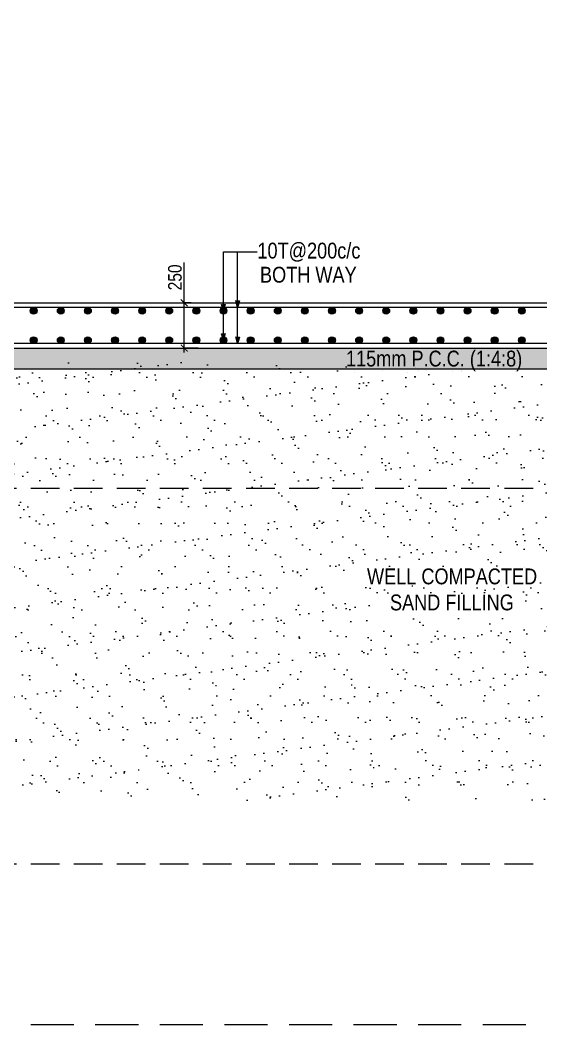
# Model space of a CAD drawing. Header units: millimetres. Extents: x 1112055 to 3390982, y -148532 to 766891.
# Drawn here: x 1807664 to 1819186, y 304644 to 326860 of the extents above; entities that cross this region are included whole.
import ezdxf

# ---------------------------------------------------------------- set-up
doc = ezdxf.new("R2010")
doc.units = ezdxf.units.MM
doc.header["$PDMODE"] = 35
doc.header["$PDSIZE"] = -25
doc.linetypes.add('Hidden', pattern=[9.525, 6.35, -3.175])
for name, color, linetype, lineweight in [('A_Levels', 150, 'Hidden', 13), ('B FOOTING', 49, 'Continuous', 20), ('B HATCH', 250, 'Continuous', 0), ('B P.C.C', 251, 'Continuous', 0), ('B STEEL', 34, 'Continuous', 15), ('B STEEL TEXT', 7, 'Continuous', 15), ('B-ST DIM', 250, 'Continuous', 18)]:
    doc.layers.add(name, color=color, linetype=linetype, lineweight=lineweight)
doc.styles.add('ARIAL', font='arial.ttf')
doc.styles.add('Q1', font='g13f12d.shx', dxfattribs={"width": 0.8})
doc.styles.add('SWINC', font='swissc.ttf')
doc.dimstyles.new('BH-STD', dxfattribs={"dimscale": 0, "dimtxt": 230, "dimasz": 125, "dimexe": 0, "dimexo": 100, "dimgap": 50, "dimtad": 1, "dimdec": 0, "dimzin": 1, "dimdsep": 46, "dimtxsty": 'Q1', "dimblk": 'ARCHTICK', "dimcen": 1, "dimdle": 100, "dimclrd": 250, "dimclre": 250, "dimclrt": 256, "dimadec": 0, "dimazin": 0, "dimtfac": 1, "dimtdec": 0, "dimtix": 1, "dimtofl": 0, "dimtmove": 0, "dimatfit": 2, "dimfxl": 1, "dimtolj": 1, "dimtzin": 0, "dimlwd": 9, "dimlwe": 9, "dimarcsym": 0})
doc.dimstyles.new('DIM 1', dxfattribs={"dimscale": 0, "dimtxt": 230, "dimasz": 150, "dimexe": 0.18, "dimexo": 0.0625, "dimgap": 0.5, "dimtad": 1, "dimdec": 0, "dimzin": 0, "dimdsep": 46, "dimtxsty": 'ARIAL', "dimblk": 'OBLIQUE', "dimcen": 6, "dimse1": 1, "dimse2": 1, "dimclrd": 256, "dimclrt": 256, "dimadec": 0, "dimazin": 2, "dimtfac": 0.75, "dimtdec": 0, "dimtix": 1, "dimtofl": 0, "dimtmove": 1, "dimatfit": 3, "dimldrblk": 'OPEN30', "dimfxl": 0.18, "dimfrac": 1, "dimtolj": 1, "dimtzin": 0, "dimlwd": -1, "dimarcsym": 0})

# ---------------------------------------------------------------- blocks, each defined once
blk = doc.blocks.new('_Oblique')
at = {"color": 0, "linetype": 'ByBlock', "lineweight": -2}
blk.add_line((-0.5, -0.5), (0.5, 0.5), dxfattribs=at)
blk = doc.blocks.new('_Open30')
at = {"color": 0, "linetype": 'ByBlock', "lineweight": -2}
for p, q in [((-1, 0.27), (0, 0)), ((0, 0), (-1, -0.27)), ((0, 0), (-1, 0))]:
    blk.add_line(p, q, dxfattribs=at)
blk = doc.blocks.new('_ArchTick')
at = {"color": 0, "linetype": 'ByBlock', "const_width": 0.15}
blk.add_lwpolyline([(-0.5, -0.5), (0.5, 0.5)], dxfattribs=at)
blk = doc.blocks.new('*D143')
at = {"layer": 'B-ST DIM', "color": 7, "lineweight": 9, "ltscale": 50, "transparency": 16777216}
for p, q in [((1811295, 320607), (1811295, 321500)), ((1811451, 320607), (1811295, 320607)), ((1811295, 319507), (1811295, 320607))]:
    blk.add_line(p, q, dxfattribs=at)
at = {"layer": 'B-ST DIM', "color": 7, "linetype": 'Hidden', "lineweight": 9, "ltscale": 50, "transparency": 16777216}
blk.add_line((1811607, 319607), (1811295, 319607), dxfattribs=at)
at = {"layer": 'Defpoints', "color": 0, "ltscale": 50, "transparency": 16777216}
for p in [(1811295, 320607), (1811551, 320607), (1811707, 319607)]:
    blk.add_point(p, dxfattribs=at)
at = {"layer": 'B-ST DIM', "color": 7, "lineweight": 9, "ltscale": 50, "transparency": 16777216, "xscale": 150, "yscale": 150, "zscale": 150}
for p, rotation in [((1811295, 320607), 90), ((1811295, 319607), 270)]:
    blk.add_blockref('_ArchTick', p, dxfattribs=dict(at, rotation=rotation))
at = {"layer": 'B-ST DIM', "color": 7, "ltscale": 50, "transparency": 16777216, "insert": (1811091, 321171), "char_height": 300, "attachment_point": 5, "rotation": 90, "style": 'SWINC'}
blk.add_mtext('\\A1;250', dxfattribs=at)

msp = doc.modelspace()

# ---------------------------------------------------------------- hatches: boundary and pattern name
at = {"layer": 'B HATCH', "lineweight": 0}
h = msp.add_hatch(dxfattribs=at)
h.set_pattern_fill('AR-CONC', color=250, scale=3, style=0)
h.set_pattern_definition([(50, (235297.67, -200439.16), (546.55401, -47.81726), [57.15, -628.65]), (355, (235297.67, -200439.16), (-105.73026, 573.17054), [45.72, -502.92175]), (100.451445, (235343.2, -200443.15), (440.82374, 525.35326), [48.57003, -534.27073]), (46.1842, (235297.7, -200286.76), (813.23712, -126.12698), [85.725, -942.975]), (96.63556, (235365.44, -200297.3), (712.2124, 742.27837), [72.85507, -801.40682]), (351.18415, (235297.7, -200286.8), (712.2124, 742.27837), [68.5799, -754.3792]), (21, (235373.87, -200324.86), (454.84317, -306.7956), [57.15, -628.65]), (326, (235373.87, -200324.86), (185.40609, 552.5639), [45.72, -502.92]), (71.451445, (235411.8, -200350.43), (640.24926, 245.7683), [48.57003, -534.26981]), (37.5, (235297.67, -200439.16), (9.26581, 253.665117), [0, -496.824, 0, -510.54, 0, -504.825]), (7.5, (235297.67, -200439.16), (200.458988, 300.541724), [0, -291.084, 0, -485.394, 0, -192.405]), (327.5, (235127.75, -200439.16), (406.771786, -17.186232), [0, -190.5, 0, -594.36, 0, -788.67]), (317.5, (235051.55, -200439.16), (444.387544, 76.27947), [0, -247.65, 0, -394.716, 0, -560.07])])
h.paths.add_polyline_path([(1802907.8, 319607.2), (1830784.8, 319607.2), (1830784.8, 319147.2), (1802907.8, 319147.2)])
h = msp.add_hatch(dxfattribs=at)
h.set_pattern_fill('AR-SAND', color=250, scale=15, style=0)
h.set_pattern_definition([(37.5, (159678.04, -211839.16), (-24.00047, 734.11986), [0, -579.12, 0, -647.7, 0, -619.125]), (7.5, (159678, -211839.2), (674.2849, 1075.23765), [0, -312.42, 0, -521.97, 0, -200.025]), (327.5, (159209.4, -211839.16), (1186.48856, 2.15578), [0, -190.5, 0, -685.8, 0, -895.35]), (317.5, (159209.4, -211839.2), (1145.3347, 334.394), [0, -95.25, 0, -449.58, 0, -514.35])])
h.paths.add_polyline_path([(1802907.8, 309607.2), (1830784.8, 309607.2), (1830784.8, 319347.2), (1802907.8, 319347.2)])
at = {"layer": 'B STEEL'}
h = msp.add_hatch(color=256, dxfattribs=at)
h.dxf.hatch_style = 1
edge = h.paths.add_edge_path()
edge.add_arc((1807964.1, 320432.2), 75, 0, 360)
h = msp.add_hatch(color=256, dxfattribs=at)
h.dxf.hatch_style = 1
edge = h.paths.add_edge_path()
edge.add_arc((1808564.1, 320432.2), 75, 0, 360)
h = msp.add_hatch(color=256, dxfattribs=at)
h.dxf.hatch_style = 1
edge = h.paths.add_edge_path()
edge.add_arc((1809164.1, 320432.2), 75, 0, 360)
h = msp.add_hatch(color=256, dxfattribs=at)
h.dxf.hatch_style = 1
edge = h.paths.add_edge_path()
edge.add_arc((1809764.1, 320432.2), 75, 0, 360)
h = msp.add_hatch(color=256, dxfattribs=at)
h.dxf.hatch_style = 1
edge = h.paths.add_edge_path()
edge.add_arc((1810364.1, 320432.2), 75, 0, 360)
h = msp.add_hatch(color=256, dxfattribs=at)
h.dxf.hatch_style = 1
edge = h.paths.add_edge_path()
edge.add_arc((1810964.1, 320432.2), 75, 0, 360)
h = msp.add_hatch(color=256, dxfattribs=at)
h.dxf.hatch_style = 1
edge = h.paths.add_edge_path()
edge.add_arc((1811564.1, 320432.2), 75, 0, 360)
h = msp.add_hatch(color=256, dxfattribs=at)
h.dxf.hatch_style = 1
edge = h.paths.add_edge_path()
edge.add_arc((1812164.1, 320432.2), 75, 0, 360)
h = msp.add_hatch(color=256, dxfattribs=at)
h.dxf.hatch_style = 1
edge = h.paths.add_edge_path()
edge.add_arc((1812764.1, 320432.2), 75, 0, 360)
h = msp.add_hatch(color=256, dxfattribs=at)
h.dxf.hatch_style = 1
edge = h.paths.add_edge_path()
edge.add_arc((1813364.1, 320432.2), 75, 0, 360)
h = msp.add_hatch(color=256, dxfattribs=at)
h.dxf.hatch_style = 1
edge = h.paths.add_edge_path()
edge.add_arc((1813964.1, 320432.2), 75, 0, 360)
h = msp.add_hatch(color=256, dxfattribs=at)
h.dxf.hatch_style = 1
edge = h.paths.add_edge_path()
edge.add_arc((1814564.1, 320432.2), 75, 0, 360)
h = msp.add_hatch(color=256, dxfattribs=at)
h.dxf.hatch_style = 1
edge = h.paths.add_edge_path()
edge.add_arc((1815164.1, 320432.2), 75, 0, 360)
h = msp.add_hatch(color=256, dxfattribs=at)
h.dxf.hatch_style = 1
edge = h.paths.add_edge_path()
edge.add_arc((1815764.1, 320432.2), 75, 0, 360)
h = msp.add_hatch(color=256, dxfattribs=at)
h.dxf.hatch_style = 1
edge = h.paths.add_edge_path()
edge.add_arc((1816364.1, 320432.2), 75, 0, 360)
h = msp.add_hatch(color=256, dxfattribs=at)
h.dxf.hatch_style = 1
edge = h.paths.add_edge_path()
edge.add_arc((1816964.1, 320432.2), 75, 0, 360)
h = msp.add_hatch(color=256, dxfattribs=at)
h.dxf.hatch_style = 1
edge = h.paths.add_edge_path()
edge.add_arc((1817564.1, 320432.2), 75, 0, 360)
h = msp.add_hatch(color=256, dxfattribs=at)
h.dxf.hatch_style = 1
edge = h.paths.add_edge_path()
edge.add_arc((1818164.1, 320432.2), 75, 0, 360)
h = msp.add_hatch(color=256, dxfattribs=at)
h.dxf.hatch_style = 1
edge = h.paths.add_edge_path()
edge.add_arc((1818764.1, 320432.2), 75, 0, 360)
h = msp.add_hatch(color=256, dxfattribs=at)
h.dxf.hatch_style = 1
edge = h.paths.add_edge_path()
edge.add_arc((1807964.1, 319782.2), 75, 0, 360)
h = msp.add_hatch(color=256, dxfattribs=at)
h.dxf.hatch_style = 1
edge = h.paths.add_edge_path()
edge.add_arc((1808564.1, 319782.2), 75, 0, 360)
h = msp.add_hatch(color=256, dxfattribs=at)
h.dxf.hatch_style = 1
edge = h.paths.add_edge_path()
edge.add_arc((1809164.1, 319782.2), 75, 0, 360)
h = msp.add_hatch(color=256, dxfattribs=at)
h.dxf.hatch_style = 1
edge = h.paths.add_edge_path()
edge.add_arc((1809764.1, 319782.2), 75, 0, 360)
h = msp.add_hatch(color=256, dxfattribs=at)
h.dxf.hatch_style = 1
edge = h.paths.add_edge_path()
edge.add_arc((1810364.1, 319782.2), 75, 0, 360)
h = msp.add_hatch(color=256, dxfattribs=at)
h.dxf.hatch_style = 1
edge = h.paths.add_edge_path()
edge.add_arc((1810964.1, 319782.2), 75, 0, 360)
h = msp.add_hatch(color=256, dxfattribs=at)
h.dxf.hatch_style = 1
edge = h.paths.add_edge_path()
edge.add_arc((1811564.1, 319782.2), 75, 0, 360)
h = msp.add_hatch(color=256, dxfattribs=at)
h.dxf.hatch_style = 1
edge = h.paths.add_edge_path()
edge.add_arc((1812164.1, 319782.2), 75, 0, 360)
h = msp.add_hatch(color=256, dxfattribs=at)
h.dxf.hatch_style = 1
edge = h.paths.add_edge_path()
edge.add_arc((1812764.1, 319782.2), 75, 0, 360)
h = msp.add_hatch(color=256, dxfattribs=at)
h.dxf.hatch_style = 1
edge = h.paths.add_edge_path()
edge.add_arc((1813364.1, 319782.2), 75, 0, 360)
h = msp.add_hatch(color=256, dxfattribs=at)
h.dxf.hatch_style = 1
edge = h.paths.add_edge_path()
edge.add_arc((1813964.1, 319782.2), 75, 0, 360)
h = msp.add_hatch(color=256, dxfattribs=at)
h.dxf.hatch_style = 1
edge = h.paths.add_edge_path()
edge.add_arc((1814564.1, 319782.2), 75, 0, 360)
h = msp.add_hatch(color=256, dxfattribs=at)
h.dxf.hatch_style = 1
edge = h.paths.add_edge_path()
edge.add_arc((1815164.1, 319782.2), 75, 0, 360)
h = msp.add_hatch(color=256, dxfattribs=at)
h.dxf.hatch_style = 1
edge = h.paths.add_edge_path()
edge.add_arc((1815764.1, 319782.2), 75, 0, 360)
h = msp.add_hatch(color=256, dxfattribs=at)
h.dxf.hatch_style = 1
edge = h.paths.add_edge_path()
edge.add_arc((1816364.1, 319782.2), 75, 0, 360)
h = msp.add_hatch(color=256, dxfattribs=at)
h.dxf.hatch_style = 1
edge = h.paths.add_edge_path()
edge.add_arc((1816964.1, 319782.2), 75, 0, 360)
h = msp.add_hatch(color=256, dxfattribs=at)
h.dxf.hatch_style = 1
edge = h.paths.add_edge_path()
edge.add_arc((1817564.1, 319782.2), 75, 0, 360)
h = msp.add_hatch(color=256, dxfattribs=at)
h.dxf.hatch_style = 1
edge = h.paths.add_edge_path()
edge.add_arc((1818164.1, 319782.2), 75, 0, 360)
h = msp.add_hatch(color=256, dxfattribs=at)
h.dxf.hatch_style = 1
edge = h.paths.add_edge_path()
edge.add_arc((1818764.1, 319782.2), 75, 0, 360)

# ---------------------------------------------------------------- linework, layer by layer
at = {"layer": 'A_Levels', "linetype": 'Hidden', "ltscale": 100}
for p, q in [((1745034.7, 316507.2), (1867797.7, 316507.2)), ((1745034.7, 308207.2), (1867797.7, 308207.2))]:
    msp.add_line(p, q, dxfattribs=at)
at = {"layer": 'B FOOTING'}
for p, q in [((1802907.8, 320607.2), (1830784.8, 320607.2)), ((1802907.8, 319607.2), (1830784.8, 319607.2)), ((1802907.8, 319147.2), (1830784.8, 319147.2))]:
    msp.add_line(p, q, dxfattribs=at)
at = {"layer": 'B P.C.C', "color": 250, "linetype": 'Hidden', "lineweight": 0, "ltscale": 150}
msp.add_lwpolyline([(1742694.2, 340170.1), (1887433.3, 340170.1), (1887433.3, 304643.8), (1742694.2, 304643.8)], close=True, dxfattribs=at)
at = {"layer": 'B STEEL', "flags": 128}
for points in [[(1859207.6, 320015.3), (1859207.6, 320507.2), (1758528.1, 320507.2), (1758528.1, 320089.7)], [(1859115.4, 320147.6), (1859115.4, 319707.2), (1758599.4, 319707.2), (1758599.4, 320163.1)]]:
    msp.add_lwpolyline(points, dxfattribs=at)
at = {"layer": 'B STEEL'}
for centre in [(1807964.1, 320432.2), (1808564.1, 320432.2), (1809164.1, 320432.2), (1809764.1, 320432.2), (1810364.1, 320432.2), (1810964.1, 320432.2), (1811564.1, 320432.2), (1812164.1, 320432.2), (1812764.1, 320432.2), (1813364.1, 320432.2), (1813964.1, 320432.2), (1814564.1, 320432.2), (1815164.1, 320432.2), (1815764.1, 320432.2), (1816364.1, 320432.2), (1816964.1, 320432.2), (1817564.1, 320432.2), (1818164.1, 320432.2), (1818764.1, 320432.2), (1807964.1, 319782.2), (1808564.1, 319782.2), (1809164.1, 319782.2), (1809764.1, 319782.2), (1810364.1, 319782.2), (1810964.1, 319782.2), (1811564.1, 319782.2), (1812164.1, 319782.2), (1812764.1, 319782.2), (1813364.1, 319782.2), (1813964.1, 319782.2), (1814564.1, 319782.2), (1815164.1, 319782.2), (1815764.1, 319782.2), (1816364.1, 319782.2), (1816964.1, 319782.2), (1817564.1, 319782.2), (1818164.1, 319782.2), (1818764.1, 319782.2)]:
    msp.add_circle(centre, 75, dxfattribs=at)

# ---------------------------------------------------------------- texts
at = {"layer": 'B STEEL TEXT', "lineweight": 9, "style": 'SWINC'}
for s, p in [('10T@200c/c', (1812914.5, 321587.9)), ('BOTH WAY', (1812971.7, 321055)), ('115mm P.C.C. (1:4:8)', (1814874.1, 319201)), ('WELL COMPACTED', (1815338.8, 314385)), ('SAND FILLING', (1815847.4, 313809.3))]:
    msp.add_text(s, height=350, dxfattribs=at).set_placement(p)

# ---------------------------------------------------------------- dimensions: what is measured, and where the dimension line sits
at = {"layer": 'B-ST DIM', "ltscale": 50}
dim = msp.add_linear_dim(base=(1811294.8, 320607.2), p1=(1811707.3, 319607.2), p2=(1811551.3, 320607.2), angle=90, dimstyle='BH-STD', override={"dimscale": 1, "dimtxt": 300, "dimasz": 150, "dimlfac": 0.25, "dimtxsty": 'SWINC', "dimclrd": 7, "dimclre": 7, "dimclrt": 7}, dxfattribs=at)
dim.commit()
dim.dimension.update_dxf_attribs({"geometry": '*D143', "text_midpoint": (1811294.8, 321170.8), "dimtype": 128})

# ---------------------------------------------------------------- leaders
at = {"layer": 'B STEEL TEXT', "lineweight": 5}
for points in [[(1812164.1, 319782.2), (1812164.1, 321735.7), (1812912.4, 321735.7)], [(1812164.1, 320432.2), (1812164.1, 321735.7), (1812912.4, 321735.7)], [(1812476.6, 319707.2), (1812476.6, 321735.7), (1812912.4, 321735.7)], [(1812476.6, 320507.2), (1812476.6, 321735.7), (1812912.4, 321735.7)]]:
    msp.add_leader(points, dimstyle='DIM 1', override={"dimscale": 1, "dimtad": 0, "dimtxsty": 'SWINC', "dimfxlon": 1, "dimlwd": 5, "dimarcsym": 2}, dxfattribs=at)

doc.saveas('drawing.dxf')
